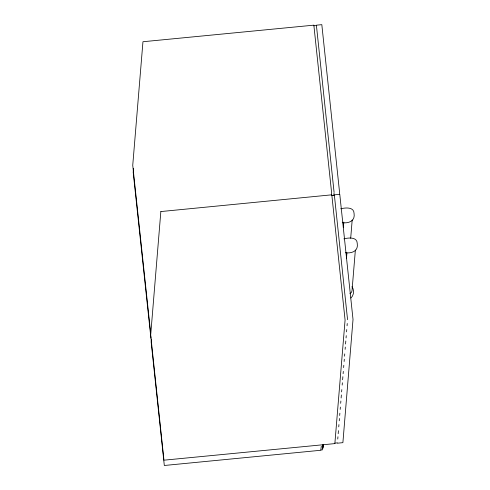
<?xml version="1.0" encoding="UTF-8"?>
<svg xmlns="http://www.w3.org/2000/svg" width="490" height="490" viewBox="0 0 490 490"><rect width="100%" height="100%" fill="white"/><g stroke="black" fill="none" stroke-linecap="round" stroke-linejoin="round"><path stroke-width="0.73" d="M133.501 168.431L133.188 172.247L150.938 338.253M151.33 339.625L151.141 341.91L164.315 465.488L320.797 450.267L321.275 446.261M331.424 195.069L331.614 192.784L313.851 25.155L142.958 41.736L132.741 165.308L150.669 333.01M333.843 195.492L334.033 193.213M339.362 194.487L339.552 192.203L321.82 24.659L316.399 25.186M322.843 444.767L322.42 449.881L320.981 449.973M323.198 448.025L322.316 448.252M323.241 447.437L322.365 447.67M323.388 445.68L322.653 446.023M323.437 445.091L322.634 445.422M343.386 227.372L343.827 222.05M346.504 258.175L346.938 252.852M350.687 238.275L352.188 220.016M337.745 439.04L337.935 436.755M338.186 433.717L338.437 430.673M338.749 426.876L338.933 424.597M339.245 420.794L339.435 418.515M339.686 415.471L339.87 413.193M340.183 409.395L340.372 407.11M340.685 403.313L340.875 401.034M341.12 397.99L341.371 394.952M341.622 391.908L341.812 389.63M342.185 385.073L342.369 382.788M342.62 379.75L342.871 376.706M343.123 373.668L343.312 371.389M343.625 367.586L343.809 365.307M344.121 361.504L344.311 359.225M344.562 356.187L344.746 353.902M345.119 349.346L345.309 347.067M345.56 344.023L345.811 340.985M346.056 337.941L346.246 335.662M346.559 331.865L346.749 329.58M347.061 325.783L347.245 323.504M355.366 250.065L352.004 290.895L351.446 292.358L349.909 293.773M313.9 25.792L316.43 25.541L334.094 192.454M331.853 195.455L334.382 195.21L347.557 319.701M334.352 194.855L339.778 194.322L353.021 319.449L342.89 442.666L337.463 443.193M337.432 442.838L334.94 443.168M350.877 298.024C353.97 295.439 354.478 289.804 351.918 286.687M340.679 208.82C345.046 207.68 354.08 206.59 354.08 213.573C355.244 221.07 348.776 223.526 342.265 222.717M343.858 238.863C348.225 237.73 357.265 236.633 357.259 243.616C358.423 251.113 351.955 253.569 345.444 252.76M322.604 446.611L323.314 446.476L323.18 444.742M322.438 447.143L323.271 447.064L323.13 445.33M160.843 211.564L150.693 334.97L163.966 460.184L334.86 443.603L345.083 320.031L331.804 194.818L160.843 211.564"/></g></svg>
